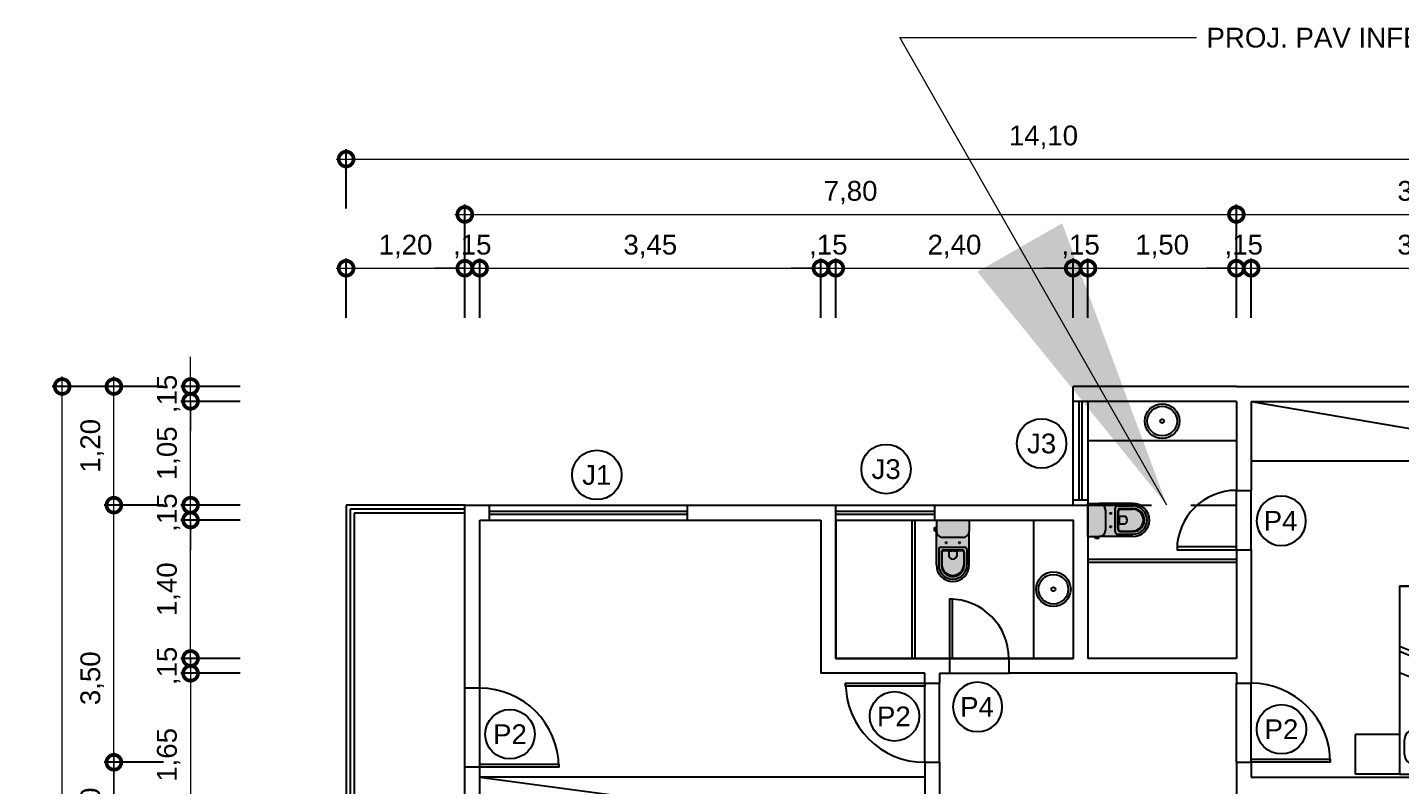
# Model space of a CAD drawing. Header units: metres. Extents: x 47364 to 47486, y 23388 to 23411.
# Drawn here: x 47416.46 to 47430.33, y 23401.19 to 23408.85 of the extents above; entities that cross this region are included whole.
import ezdxf
from ezdxf.enums import TextEntityAlignment as Align

# ---------------------------------------------------------------- set-up
doc = ezdxf.new("R2010")
doc.units = ezdxf.units.M
doc.header["$LTSCALE"] = 0.25
doc.linetypes.add('DASHDOT2', pattern=[12.7, 6.35, -3.175, 0, -3.175])
doc.linetypes.add('HIDDEN2', pattern=[4.7625, 3.175, -1.5875])
doc.layers.add('ARQ_0_AREAS', color=7, linetype='Continuous', true_color=0x5a1694, plot=False)
for name, color, linetype in [('ARQ_ALV CT', 4, 'Continuous'), ('ARQ_ALV VS', 2, 'Continuous'), ('ARQ_ESQ CT', 2, 'Continuous'), ('ARQ_GRADIL', 2, 'Continuous'), ('ARQ_MOB 01', 1, 'Continuous'), ('ARQ_PISO 01', 1, 'Continuous'), ('ARQ_PROJ INF', 1, 'HIDDEN2'), ('ARQ_PROJ SUP', 1, 'DASHDOT2'), ('ARQ_SAN 01', 1, 'Continuous'), ('ARQ_SAN 02', 2, 'Continuous'), ('ARQ_SIMB 01', 1, 'Continuous'), ('SIMB_01', 1, 'Continuous'), ('SIMB_02', 2, 'Continuous'), ('SIMB_TXT', 1, 'Continuous')]:
    doc.layers.add(name, color=color, linetype=linetype)
doc.layers.add('ARQ_COTA_AZUL', color=5, linetype='Continuous', lineweight=20, true_color=0x0000ff)
doc.styles.add('cota', font='arial.ttf')
doc.styles.add('SIMB', font='arial.ttf')
doc.dimstyles.new('Info 01 - annot', dxfattribs={"dimtxt": 2, "dimasz": 3, "dimexe": 1, "dimexo": 1, "dimgap": 1, "dimtad": 1, "dimzin": 4, "dimtxsty": 'cota', "dimblk": 'DOTSMALL', "dimcen": 2, "dimdle": 1, "dimclrd": 256, "dimclre": 256, "dimclrt": 1, "dimazin": 2, "dimtfac": 0.09, "dimtix": 1, "dimtmove": 2, "dimatfit": 2, "dimfxl": 5, "dimfxlon": 1, "dimtolj": 1, "dimtzin": 4, "dimlwd": -1, "dimarcsym": 1})

# ---------------------------------------------------------------- blocks, each defined once
blk = doc.blocks.new('*U22')
at = {"layer": 'SIMB_02'}
blk.add_circle((0, 0), 2.5, dxfattribs=at)
at = {"layer": 'SIMB_TXT', "style": 'SIMB'}
blk.add_attdef('CDESQ', text='', height=2, dxfattribs=at).set_placement((0, 0), align=Align.MIDDLE_CENTER)
blk = doc.blocks.new('_DotSmall')
at = {"color": 0, "linetype": 'ByBlock', "const_width": 0.5}
blk.add_lwpolyline([(-0.0625, 0, 1), (0.0625, 0, 1)], format="xyb", close=True, dxfattribs=at)
blk = doc.blocks.new('*D324')
at = {"layer": 'ARQ_COTA_AZUL', "lineweight": -2, "transparency": 16777216}
for p, q in [((47420.878, 23406.458), (47420.878, 23407.058)), ((47428.678, 23406.458), (47428.678, 23407.058))]:
    blk.add_line(p, q, dxfattribs=at)
at = {"layer": 'ARQ_COTA_AZUL', "transparency": 16777216}
blk.add_line((47420.778, 23406.958), (47428.778, 23406.958), dxfattribs=at)
at = {"layer": 'ARQ_COTA_AZUL', "transparency": 16777216, "xscale": 0.3, "yscale": 0.3, "zscale": 0.3, "rotation": 180}
blk.add_blockref('_DotSmall', (47420.878, 23406.958), dxfattribs=at)
at = {"layer": 'ARQ_COTA_AZUL', "transparency": 16777216, "xscale": 0.3, "yscale": 0.3, "zscale": 0.3}
blk.add_blockref('_DotSmall', (47428.678, 23406.958), dxfattribs=at)
at = {"layer": 'ARQ_COTA_AZUL', "color": 1, "transparency": 16777216, "insert": (47424.778, 23407.178), "char_height": 0.2, "attachment_point": 5, "style": 'cota'}
blk.add_mtext('\\A1;7,80', dxfattribs=at)
blk = doc.blocks.new('*D325')
at = {"layer": 'ARQ_COTA_AZUL', "lineweight": -2, "transparency": 16777216}
for p, q in [((47428.678, 23406.458), (47428.678, 23407.058)), ((47432.478, 23406.458), (47432.478, 23407.058))]:
    blk.add_line(p, q, dxfattribs=at)
at = {"layer": 'ARQ_COTA_AZUL', "transparency": 16777216}
blk.add_line((47428.578, 23406.958), (47432.578, 23406.958), dxfattribs=at)
at = {"layer": 'ARQ_COTA_AZUL', "transparency": 16777216, "xscale": 0.3, "yscale": 0.3, "zscale": 0.3, "rotation": 180}
blk.add_blockref('_DotSmall', (47428.678, 23406.958), dxfattribs=at)
at = {"layer": 'ARQ_COTA_AZUL', "transparency": 16777216, "xscale": 0.3, "yscale": 0.3, "zscale": 0.3}
blk.add_blockref('_DotSmall', (47432.478, 23406.958), dxfattribs=at)
at = {"layer": 'ARQ_COTA_AZUL', "color": 1, "transparency": 16777216, "insert": (47430.578, 23407.178), "char_height": 0.2, "attachment_point": 5, "style": 'cota'}
blk.add_mtext('\\A1;3,80', dxfattribs=at)
blk = doc.blocks.new('*D341')
at = {"layer": 'ARQ_COTA_AZUL', "lineweight": -2, "transparency": 16777216}
for p, q in [((47419.678, 23405.914), (47419.678, 23406.514)), ((47420.878, 23405.914), (47420.878, 23406.514))]:
    blk.add_line(p, q, dxfattribs=at)
at = {"layer": 'ARQ_COTA_AZUL', "transparency": 16777216}
blk.add_line((47419.578, 23406.414), (47420.978, 23406.414), dxfattribs=at)
at = {"layer": 'ARQ_COTA_AZUL', "transparency": 16777216, "xscale": 0.3, "yscale": 0.3, "zscale": 0.3, "rotation": 180}
blk.add_blockref('_DotSmall', (47419.678, 23406.414), dxfattribs=at)
at = {"layer": 'ARQ_COTA_AZUL', "transparency": 16777216, "xscale": 0.3, "yscale": 0.3, "zscale": 0.3}
blk.add_blockref('_DotSmall', (47420.878, 23406.414), dxfattribs=at)
at = {"layer": 'ARQ_COTA_AZUL', "color": 1, "transparency": 16777216, "insert": (47420.278, 23406.634), "char_height": 0.2, "attachment_point": 5, "style": 'cota'}
blk.add_mtext('\\A1;1,20', dxfattribs=at)
blk = doc.blocks.new('*D342')
at = {"layer": 'ARQ_COTA_AZUL', "lineweight": -2, "transparency": 16777216}
for p, q in [((47420.878, 23405.914), (47420.878, 23406.514)), ((47421.028, 23405.914), (47421.028, 23406.514))]:
    blk.add_line(p, q, dxfattribs=at)
at = {"layer": 'ARQ_COTA_AZUL', "transparency": 16777216}
for p, q in [((47420.878, 23406.414), (47420.578, 23406.414)), ((47420.878, 23406.414), (47421.028, 23406.414)), ((47421.028, 23406.414), (47421.328, 23406.414))]:
    blk.add_line(p, q, dxfattribs=at)
at = {"layer": 'ARQ_COTA_AZUL', "transparency": 16777216, "xscale": 0.3, "yscale": 0.3, "zscale": 0.3}
blk.add_blockref('_DotSmall', (47420.878, 23406.414), dxfattribs=at)
at = {"layer": 'ARQ_COTA_AZUL', "transparency": 16777216, "xscale": 0.3, "yscale": 0.3, "zscale": 0.3, "rotation": 180}
blk.add_blockref('_DotSmall', (47421.028, 23406.414), dxfattribs=at)
at = {"layer": 'ARQ_COTA_AZUL', "color": 1, "transparency": 16777216, "insert": (47420.953, 23406.634), "char_height": 0.2, "attachment_point": 5, "style": 'cota'}
blk.add_mtext('\\A1;,15', dxfattribs=at)
blk = doc.blocks.new('*D343')
at = {"layer": 'ARQ_COTA_AZUL', "lineweight": -2, "transparency": 16777216}
for p, q in [((47421.028, 23405.914), (47421.028, 23406.514)), ((47424.478, 23405.914), (47424.478, 23406.514))]:
    blk.add_line(p, q, dxfattribs=at)
at = {"layer": 'ARQ_COTA_AZUL', "transparency": 16777216}
blk.add_line((47420.928, 23406.414), (47424.578, 23406.414), dxfattribs=at)
at = {"layer": 'ARQ_COTA_AZUL', "transparency": 16777216, "xscale": 0.3, "yscale": 0.3, "zscale": 0.3, "rotation": 180}
blk.add_blockref('_DotSmall', (47421.028, 23406.414), dxfattribs=at)
at = {"layer": 'ARQ_COTA_AZUL', "transparency": 16777216, "xscale": 0.3, "yscale": 0.3, "zscale": 0.3}
blk.add_blockref('_DotSmall', (47424.478, 23406.414), dxfattribs=at)
at = {"layer": 'ARQ_COTA_AZUL', "color": 1, "transparency": 16777216, "insert": (47422.753, 23406.634), "char_height": 0.2, "attachment_point": 5, "style": 'cota'}
blk.add_mtext('\\A1;3,45', dxfattribs=at)
blk = doc.blocks.new('*D344')
at = {"layer": 'ARQ_COTA_AZUL', "lineweight": -2, "transparency": 16777216}
for p, q in [((47424.478, 23405.914), (47424.478, 23406.514)), ((47424.628, 23405.914), (47424.628, 23406.514))]:
    blk.add_line(p, q, dxfattribs=at)
at = {"layer": 'ARQ_COTA_AZUL', "transparency": 16777216}
for p, q in [((47424.478, 23406.414), (47424.178, 23406.414)), ((47424.478, 23406.414), (47424.628, 23406.414)), ((47424.628, 23406.414), (47424.928, 23406.414))]:
    blk.add_line(p, q, dxfattribs=at)
at = {"layer": 'ARQ_COTA_AZUL', "transparency": 16777216, "xscale": 0.3, "yscale": 0.3, "zscale": 0.3}
blk.add_blockref('_DotSmall', (47424.478, 23406.414), dxfattribs=at)
at = {"layer": 'ARQ_COTA_AZUL', "transparency": 16777216, "xscale": 0.3, "yscale": 0.3, "zscale": 0.3, "rotation": 180}
blk.add_blockref('_DotSmall', (47424.628, 23406.414), dxfattribs=at)
at = {"layer": 'ARQ_COTA_AZUL', "color": 1, "transparency": 16777216, "insert": (47424.553, 23406.634), "char_height": 0.2, "attachment_point": 5, "style": 'cota'}
blk.add_mtext('\\A1;,15', dxfattribs=at)
blk = doc.blocks.new('*D345')
at = {"layer": 'ARQ_COTA_AZUL', "lineweight": -2, "transparency": 16777216}
for p, q in [((47424.628, 23405.914), (47424.628, 23406.514)), ((47427.028, 23405.914), (47427.028, 23406.514))]:
    blk.add_line(p, q, dxfattribs=at)
at = {"layer": 'ARQ_COTA_AZUL', "transparency": 16777216}
blk.add_line((47424.528, 23406.414), (47427.128, 23406.414), dxfattribs=at)
at = {"layer": 'ARQ_COTA_AZUL', "transparency": 16777216, "xscale": 0.3, "yscale": 0.3, "zscale": 0.3, "rotation": 180}
blk.add_blockref('_DotSmall', (47424.628, 23406.414), dxfattribs=at)
at = {"layer": 'ARQ_COTA_AZUL', "transparency": 16777216, "xscale": 0.3, "yscale": 0.3, "zscale": 0.3}
blk.add_blockref('_DotSmall', (47427.028, 23406.414), dxfattribs=at)
at = {"layer": 'ARQ_COTA_AZUL', "color": 1, "transparency": 16777216, "insert": (47425.828, 23406.634), "char_height": 0.2, "attachment_point": 5, "style": 'cota'}
blk.add_mtext('\\A1;2,40', dxfattribs=at)
blk = doc.blocks.new('*D346')
at = {"layer": 'ARQ_COTA_AZUL', "lineweight": -2, "transparency": 16777216}
for p, q in [((47427.028, 23405.914), (47427.028, 23406.514)), ((47427.178, 23405.914), (47427.178, 23406.514))]:
    blk.add_line(p, q, dxfattribs=at)
at = {"layer": 'ARQ_COTA_AZUL', "transparency": 16777216}
for p, q in [((47427.028, 23406.414), (47426.728, 23406.414)), ((47427.028, 23406.414), (47427.178, 23406.414)), ((47427.178, 23406.414), (47427.478, 23406.414))]:
    blk.add_line(p, q, dxfattribs=at)
at = {"layer": 'ARQ_COTA_AZUL', "transparency": 16777216, "xscale": 0.3, "yscale": 0.3, "zscale": 0.3}
blk.add_blockref('_DotSmall', (47427.028, 23406.414), dxfattribs=at)
at = {"layer": 'ARQ_COTA_AZUL', "transparency": 16777216, "xscale": 0.3, "yscale": 0.3, "zscale": 0.3, "rotation": 180}
blk.add_blockref('_DotSmall', (47427.178, 23406.414), dxfattribs=at)
at = {"layer": 'ARQ_COTA_AZUL', "color": 1, "transparency": 16777216, "insert": (47427.103, 23406.634), "char_height": 0.2, "attachment_point": 5, "style": 'cota'}
blk.add_mtext('\\A1;,15', dxfattribs=at)
blk = doc.blocks.new('*D347')
at = {"layer": 'ARQ_COTA_AZUL', "lineweight": -2, "transparency": 16777216}
for p, q in [((47427.178, 23405.914), (47427.178, 23406.514)), ((47428.678, 23405.914), (47428.678, 23406.514))]:
    blk.add_line(p, q, dxfattribs=at)
at = {"layer": 'ARQ_COTA_AZUL', "transparency": 16777216}
blk.add_line((47427.078, 23406.414), (47428.778, 23406.414), dxfattribs=at)
at = {"layer": 'ARQ_COTA_AZUL', "transparency": 16777216, "xscale": 0.3, "yscale": 0.3, "zscale": 0.3, "rotation": 180}
blk.add_blockref('_DotSmall', (47427.178, 23406.414), dxfattribs=at)
at = {"layer": 'ARQ_COTA_AZUL', "transparency": 16777216, "xscale": 0.3, "yscale": 0.3, "zscale": 0.3}
blk.add_blockref('_DotSmall', (47428.678, 23406.414), dxfattribs=at)
at = {"layer": 'ARQ_COTA_AZUL', "color": 1, "transparency": 16777216, "insert": (47427.928, 23406.634), "char_height": 0.2, "attachment_point": 5, "style": 'cota'}
blk.add_mtext('\\A1;1,50', dxfattribs=at)
blk = doc.blocks.new('*D348')
at = {"layer": 'ARQ_COTA_AZUL', "lineweight": -2, "transparency": 16777216}
for p, q in [((47428.678, 23405.914), (47428.678, 23406.514)), ((47428.828, 23405.914), (47428.828, 23406.514))]:
    blk.add_line(p, q, dxfattribs=at)
at = {"layer": 'ARQ_COTA_AZUL', "transparency": 16777216}
for p, q in [((47428.678, 23406.414), (47428.378, 23406.414)), ((47428.678, 23406.414), (47428.828, 23406.414)), ((47428.828, 23406.414), (47429.128, 23406.414))]:
    blk.add_line(p, q, dxfattribs=at)
at = {"layer": 'ARQ_COTA_AZUL', "transparency": 16777216, "xscale": 0.3, "yscale": 0.3, "zscale": 0.3}
blk.add_blockref('_DotSmall', (47428.678, 23406.414), dxfattribs=at)
at = {"layer": 'ARQ_COTA_AZUL', "transparency": 16777216, "xscale": 0.3, "yscale": 0.3, "zscale": 0.3, "rotation": 180}
blk.add_blockref('_DotSmall', (47428.828, 23406.414), dxfattribs=at)
at = {"layer": 'ARQ_COTA_AZUL', "color": 1, "transparency": 16777216, "insert": (47428.753, 23406.634), "char_height": 0.2, "attachment_point": 5, "style": 'cota'}
blk.add_mtext('\\A1;,15', dxfattribs=at)
blk = doc.blocks.new('*D333')
at = {"layer": 'ARQ_COTA_AZUL', "lineweight": -2, "transparency": 16777216}
for p, q in [((47428.828, 23405.914), (47428.828, 23406.514)), ((47432.328, 23405.914), (47432.328, 23406.514))]:
    blk.add_line(p, q, dxfattribs=at)
at = {"layer": 'ARQ_COTA_AZUL', "transparency": 16777216}
blk.add_line((47428.728, 23406.414), (47432.428, 23406.414), dxfattribs=at)
at = {"layer": 'ARQ_COTA_AZUL', "transparency": 16777216, "xscale": 0.3, "yscale": 0.3, "zscale": 0.3, "rotation": 180}
blk.add_blockref('_DotSmall', (47428.828, 23406.414), dxfattribs=at)
at = {"layer": 'ARQ_COTA_AZUL', "transparency": 16777216, "xscale": 0.3, "yscale": 0.3, "zscale": 0.3}
blk.add_blockref('_DotSmall', (47432.328, 23406.414), dxfattribs=at)
at = {"layer": 'ARQ_COTA_AZUL', "color": 1, "transparency": 16777216, "insert": (47430.578, 23406.634), "char_height": 0.2, "attachment_point": 5, "style": 'cota'}
blk.add_mtext('\\A1;3,50', dxfattribs=at)
blk = doc.blocks.new('*D323')
at = {"layer": 'ARQ_COTA_AZUL', "lineweight": -2, "transparency": 16777216}
for p, q in [((47419.678, 23407.018), (47419.678, 23407.618)), ((47433.778, 23407.018), (47433.778, 23407.618))]:
    blk.add_line(p, q, dxfattribs=at)
at = {"layer": 'ARQ_COTA_AZUL', "transparency": 16777216}
blk.add_line((47419.578, 23407.518), (47433.878, 23407.518), dxfattribs=at)
at = {"layer": 'ARQ_COTA_AZUL', "transparency": 16777216, "xscale": 0.3, "yscale": 0.3, "zscale": 0.3, "rotation": 180}
blk.add_blockref('_DotSmall', (47419.678, 23407.518), dxfattribs=at)
at = {"layer": 'ARQ_COTA_AZUL', "transparency": 16777216, "xscale": 0.3, "yscale": 0.3, "zscale": 0.3}
blk.add_blockref('_DotSmall', (47433.778, 23407.518), dxfattribs=at)
at = {"layer": 'ARQ_COTA_AZUL', "color": 1, "transparency": 16777216, "insert": (47426.728, 23407.738), "char_height": 0.2, "attachment_point": 5, "style": 'cota'}
blk.add_mtext('\\A1;14,10', dxfattribs=at)
blk = doc.blocks.new('*D314')
at = {"layer": 'ARQ_COTA_AZUL', "lineweight": -2, "transparency": 16777216}
for p, q in [((47418.605, 23403.868), (47418.005, 23403.868)), ((47418.605, 23402.468), (47418.005, 23402.468))]:
    blk.add_line(p, q, dxfattribs=at)
at = {"layer": 'ARQ_COTA_AZUL', "transparency": 16777216}
blk.add_line((47418.105, 23402.368), (47418.105, 23403.968), dxfattribs=at)
at = {"layer": 'ARQ_COTA_AZUL', "transparency": 16777216, "xscale": 0.3, "yscale": 0.3, "zscale": 0.3}
for p, rotation in [((47418.105, 23403.868), 90), ((47418.105, 23402.468), 270)]:
    blk.add_blockref('_DotSmall', p, dxfattribs=dict(at, rotation=rotation))
at = {"layer": 'ARQ_COTA_AZUL', "color": 1, "transparency": 16777216, "insert": (47417.884, 23403.168), "char_height": 0.2, "attachment_point": 5, "rotation": 90, "style": 'cota'}
blk.add_mtext('\\A1;1,40', dxfattribs=at)
blk = doc.blocks.new('*D315')
at = {"layer": 'ARQ_COTA_AZUL', "transparency": 16777216}
for p, q in [((47418.105, 23404.018), (47418.105, 23404.318)), ((47418.105, 23403.868), (47418.105, 23404.018)), ((47418.105, 23403.868), (47418.105, 23403.568))]:
    blk.add_line(p, q, dxfattribs=at)
at = {"layer": 'ARQ_COTA_AZUL', "lineweight": -2, "transparency": 16777216}
for p, q in [((47418.605, 23404.018), (47418.005, 23404.018)), ((47418.605, 23403.868), (47418.005, 23403.868))]:
    blk.add_line(p, q, dxfattribs=at)
at = {"layer": 'ARQ_COTA_AZUL', "transparency": 16777216, "xscale": 0.3, "yscale": 0.3, "zscale": 0.3}
for p, rotation in [((47418.105, 23404.018), 270), ((47418.105, 23403.868), 90)]:
    blk.add_blockref('_DotSmall', p, dxfattribs=dict(at, rotation=rotation))
at = {"layer": 'ARQ_COTA_AZUL', "color": 1, "transparency": 16777216, "insert": (47417.884, 23403.943), "char_height": 0.2, "attachment_point": 5, "rotation": 90, "style": 'cota'}
blk.add_mtext('\\A1;,15', dxfattribs=at)
blk = doc.blocks.new('*D316')
at = {"layer": 'ARQ_COTA_AZUL', "transparency": 16777216}
blk.add_line((47418.105, 23403.918), (47418.105, 23405.168), dxfattribs=at)
at = {"layer": 'ARQ_COTA_AZUL', "lineweight": -2, "transparency": 16777216}
for p, q in [((47418.605, 23405.068), (47418.005, 23405.068)), ((47418.605, 23404.018), (47418.005, 23404.018))]:
    blk.add_line(p, q, dxfattribs=at)
at = {"layer": 'ARQ_COTA_AZUL', "transparency": 16777216, "xscale": 0.3, "yscale": 0.3, "zscale": 0.3}
for p, rotation in [((47418.105, 23405.068), 90), ((47418.105, 23404.018), 270)]:
    blk.add_blockref('_DotSmall', p, dxfattribs=dict(at, rotation=rotation))
at = {"layer": 'ARQ_COTA_AZUL', "color": 1, "transparency": 16777216, "insert": (47417.884, 23404.543), "char_height": 0.2, "attachment_point": 5, "rotation": 90, "style": 'cota'}
blk.add_mtext('\\A1;1,05', dxfattribs=at)
blk = doc.blocks.new('*D317')
at = {"layer": 'ARQ_COTA_AZUL', "transparency": 16777216}
for p, q in [((47418.105, 23405.218), (47418.105, 23405.518)), ((47418.105, 23405.068), (47418.105, 23405.218)), ((47418.105, 23405.068), (47418.105, 23404.768))]:
    blk.add_line(p, q, dxfattribs=at)
at = {"layer": 'ARQ_COTA_AZUL', "lineweight": -2, "transparency": 16777216}
for p, q in [((47418.605, 23405.218), (47418.005, 23405.218)), ((47418.605, 23405.068), (47418.005, 23405.068))]:
    blk.add_line(p, q, dxfattribs=at)
at = {"layer": 'ARQ_COTA_AZUL', "transparency": 16777216, "xscale": 0.3, "yscale": 0.3, "zscale": 0.3}
for p, rotation in [((47418.105, 23405.218), 270), ((47418.105, 23405.068), 90)]:
    blk.add_blockref('_DotSmall', p, dxfattribs=dict(at, rotation=rotation))
at = {"layer": 'ARQ_COTA_AZUL', "color": 1, "transparency": 16777216, "insert": (47417.884, 23405.143), "char_height": 0.2, "attachment_point": 5, "rotation": 90, "style": 'cota'}
blk.add_mtext('\\A1;,15', dxfattribs=at)
blk = doc.blocks.new('*D354')
at = {"layer": 'ARQ_COTA_AZUL', "transparency": 16777216}
blk.add_line((47417.33, 23394.968), (47417.33, 23401.518), dxfattribs=at)
at = {"layer": 'ARQ_COTA_AZUL', "lineweight": -2, "transparency": 16777216}
for p, q in [((47417.83, 23401.418), (47417.23, 23401.418)), ((47417.83, 23395.068), (47417.23, 23395.068))]:
    blk.add_line(p, q, dxfattribs=at)
at = {"layer": 'ARQ_COTA_AZUL', "transparency": 16777216, "xscale": 0.3, "yscale": 0.3, "zscale": 0.3}
for p, rotation in [((47417.33, 23401.418), 90), ((47417.33, 23395.068), 270)]:
    blk.add_blockref('_DotSmall', p, dxfattribs=dict(at, rotation=rotation))
at = {"layer": 'ARQ_COTA_AZUL', "color": 1, "transparency": 16777216, "insert": (47417.11, 23398.243), "char_height": 0.2, "attachment_point": 5, "rotation": 90, "style": 'cota'}
blk.add_mtext('\\A1;6,35', dxfattribs=at)
blk = doc.blocks.new('*D355')
at = {"layer": 'ARQ_COTA_AZUL', "transparency": 16777216}
blk.add_line((47417.33, 23401.518), (47417.33, 23400.418), dxfattribs=at)
at = {"layer": 'ARQ_COTA_AZUL', "lineweight": -2, "transparency": 16777216}
for p, q in [((47417.83, 23401.418), (47417.23, 23401.418)), ((47417.83, 23400.518), (47417.23, 23400.518))]:
    blk.add_line(p, q, dxfattribs=at)
at = {"layer": 'ARQ_COTA_AZUL', "transparency": 16777216, "xscale": 0.3, "yscale": 0.3, "zscale": 0.3}
for p, rotation in [((47417.33, 23401.418), 90), ((47417.33, 23400.518), 270)]:
    blk.add_blockref('_DotSmall', p, dxfattribs=dict(at, rotation=rotation))
at = {"layer": 'ARQ_COTA_AZUL', "color": 1, "transparency": 16777216, "insert": (47417.11, 23400.968), "char_height": 0.2, "attachment_point": 5, "rotation": 90, "style": 'cota'}
blk.add_mtext('\\A1;,90', dxfattribs=at)
blk = doc.blocks.new('*D356')
at = {"layer": 'ARQ_COTA_AZUL', "lineweight": -2, "transparency": 16777216}
for p, q in [((47417.83, 23404.018), (47417.23, 23404.018)), ((47417.83, 23400.518), (47417.23, 23400.518))]:
    blk.add_line(p, q, dxfattribs=at)
at = {"layer": 'ARQ_COTA_AZUL', "transparency": 16777216}
blk.add_line((47417.33, 23400.418), (47417.33, 23404.118), dxfattribs=at)
at = {"layer": 'ARQ_COTA_AZUL', "transparency": 16777216, "xscale": 0.3, "yscale": 0.3, "zscale": 0.3}
for p, rotation in [((47417.33, 23404.018), 90), ((47417.33, 23400.518), 270)]:
    blk.add_blockref('_DotSmall', p, dxfattribs=dict(at, rotation=rotation))
at = {"layer": 'ARQ_COTA_AZUL', "color": 1, "transparency": 16777216, "insert": (47417.11, 23402.268), "char_height": 0.2, "attachment_point": 5, "rotation": 90, "style": 'cota'}
blk.add_mtext('\\A1;3,50', dxfattribs=at)
blk = doc.blocks.new('*D349')
at = {"layer": 'ARQ_COTA_AZUL', "transparency": 16777216}
blk.add_line((47417.33, 23403.918), (47417.33, 23405.318), dxfattribs=at)
at = {"layer": 'ARQ_COTA_AZUL', "lineweight": -2, "transparency": 16777216}
for p, q in [((47417.83, 23405.218), (47417.23, 23405.218)), ((47417.83, 23404.018), (47417.23, 23404.018))]:
    blk.add_line(p, q, dxfattribs=at)
at = {"layer": 'ARQ_COTA_AZUL', "transparency": 16777216, "xscale": 0.3, "yscale": 0.3, "zscale": 0.3}
for p, rotation in [((47417.33, 23405.218), 90), ((47417.33, 23404.018), 270)]:
    blk.add_blockref('_DotSmall', p, dxfattribs=dict(at, rotation=rotation))
at = {"layer": 'ARQ_COTA_AZUL', "color": 1, "transparency": 16777216, "insert": (47417.11, 23404.618), "char_height": 0.2, "attachment_point": 5, "rotation": 90, "style": 'cota'}
blk.add_mtext('\\A1;1,20', dxfattribs=at)
blk = doc.blocks.new('*D350')
at = {"layer": 'ARQ_COTA_AZUL', "transparency": 16777216}
for p, q in [((47418.105, 23402.468), (47418.105, 23402.768)), ((47418.105, 23402.468), (47418.105, 23402.318)), ((47418.105, 23402.318), (47418.105, 23402.018))]:
    blk.add_line(p, q, dxfattribs=at)
at = {"layer": 'ARQ_COTA_AZUL', "lineweight": -2, "transparency": 16777216}
for p, q in [((47418.605, 23402.468), (47418.005, 23402.468)), ((47418.605, 23402.318), (47418.005, 23402.318))]:
    blk.add_line(p, q, dxfattribs=at)
at = {"layer": 'ARQ_COTA_AZUL', "transparency": 16777216, "xscale": 0.3, "yscale": 0.3, "zscale": 0.3}
for p, rotation in [((47418.105, 23402.468), 270), ((47418.105, 23402.318), 90)]:
    blk.add_blockref('_DotSmall', p, dxfattribs=dict(at, rotation=rotation))
at = {"layer": 'ARQ_COTA_AZUL', "color": 1, "transparency": 16777216, "insert": (47417.884, 23402.393), "char_height": 0.2, "attachment_point": 5, "rotation": 90, "style": 'cota'}
blk.add_mtext('\\A1;,15', dxfattribs=at)
blk = doc.blocks.new('*D351')
at = {"layer": 'ARQ_COTA_AZUL', "transparency": 16777216}
blk.add_line((47418.105, 23402.418), (47418.105, 23400.568), dxfattribs=at)
at = {"layer": 'ARQ_COTA_AZUL', "lineweight": -2, "transparency": 16777216}
for p, q in [((47418.605, 23402.318), (47418.005, 23402.318)), ((47418.605, 23400.668), (47418.005, 23400.668))]:
    blk.add_line(p, q, dxfattribs=at)
at = {"layer": 'ARQ_COTA_AZUL', "transparency": 16777216, "xscale": 0.3, "yscale": 0.3, "zscale": 0.3}
for p, rotation in [((47418.105, 23402.318), 90), ((47418.105, 23400.668), 270)]:
    blk.add_blockref('_DotSmall', p, dxfattribs=dict(at, rotation=rotation))
at = {"layer": 'ARQ_COTA_AZUL', "color": 1, "transparency": 16777216, "insert": (47417.884, 23401.493), "char_height": 0.2, "attachment_point": 5, "rotation": 90, "style": 'cota'}
blk.add_mtext('\\A1;1,65', dxfattribs=at)
blk = doc.blocks.new('*D352')
at = {"layer": 'ARQ_COTA_AZUL', "transparency": 16777216}
blk.add_line((47416.807, 23394.968), (47416.807, 23405.318), dxfattribs=at)
at = {"layer": 'ARQ_COTA_AZUL', "lineweight": -2, "transparency": 16777216}
for p, q in [((47417.307, 23405.218), (47416.707, 23405.218)), ((47417.307, 23395.068), (47416.707, 23395.068))]:
    blk.add_line(p, q, dxfattribs=at)
at = {"layer": 'ARQ_COTA_AZUL', "transparency": 16777216, "xscale": 0.3, "yscale": 0.3, "zscale": 0.3}
for p, rotation in [((47416.807, 23405.218), 90), ((47416.807, 23395.068), 270)]:
    blk.add_blockref('_DotSmall', p, dxfattribs=dict(at, rotation=rotation))
at = {"layer": 'ARQ_COTA_AZUL', "color": 1, "transparency": 16777216, "insert": (47416.587, 23400.143), "char_height": 0.2, "attachment_point": 5, "rotation": 90, "style": 'cota'}
blk.add_mtext('\\A1;10,15', dxfattribs=at)
blk = doc.blocks.new('VASO_BELL')
at = {"true_color": 0xffffff}
h = blk.add_hatch(color=7, dxfattribs=at)
h.dxf.hatch_style = 1
edge = h.paths.add_edge_path()
edge.add_line((0, 0), (0.37, 0))
edge.add_line((0.37, 0), (0.37, -0.126))
edge.add_line((0.37, -0.126), (0.37, -0.505))
edge.add_arc((0.185, -0.505), 0.185, 180, 360, ccw=False)
edge.add_line((0, -0.505), (0, -0.126))
edge.add_line((0, -0.126), (0, 0))
h = blk.add_hatch(color=7, dxfattribs=at)
h.dxf.hatch_style = 1
h.paths.add_polyline_path([(-0.007, -0.086), (-0.022, -0.086), (-0.022, -0.121), (-0.007, -0.121)])
h = blk.add_hatch(color=7, dxfattribs=at)
h.dxf.hatch_style = 1
h.paths.add_polyline_path([(0, -0.089), (-0.007, -0.089), (-0.007, -0.117), (0, -0.117)])
at = {"layer": 'ARQ_SAN 01'}
for p, q in [((0.056, -0.361), (0.056, -0.505)), ((0.062, -0.361), (0.062, -0.505)), ((0.082, -0.336), (0.288, -0.336)), ((0.082, -0.342), (0.288, -0.342)), ((0.141, -0.353), (0.141, -0.406)), ((0.229, -0.353), (0.229, -0.406)), ((0.308, -0.361), (0.308, -0.505)), ((0.314, -0.361), (0.314, -0.505))]:
    blk.add_line(p, q, dxfattribs=at)
for centre in [(0.11, -0.255), (0.26, -0.255)]:
    blk.add_circle(centre, 0.0075, dxfattribs=at)
for centre, radius, start, end in [((0.082, -0.361), 0.025, 90, 180), ((0.082, -0.361), 0.019, 90, 180), ((0.191, -0.592), 0.244, 91.4264, 101.8331), ((0.168, -0.406), 0.027, 180, 229.1678), ((0.185, -0.386), 0.053, 229.1678, 310.8322), ((0.179, -0.592), 0.244, 78.1669, 88.5736), ((0.202, -0.406), 0.027, 310.8322, 0), ((0.288, -0.361), 0.025, 0, 90), ((0.288, -0.361), 0.019, 0, 90), ((0.185, -0.505), 0.129, 179.7773, 0.2227), ((0.185, -0.499), 0.123, 182.6006, 357.3994)]:
    blk.add_arc(centre, radius, start, end, dxfattribs=at)
at = {"layer": 'ARQ_SAN 02'}
for p, q in [((0, 0), (0, -0.126)), ((0, 0), (0.37, 0)), ((0.37, 0), (0.37, -0.126)), ((-0.022, -0.086), (-0.007, -0.086)), ((-0.022, -0.121), (-0.022, -0.086)), ((-0.022, -0.121), (-0.007, -0.121)), ((-0.007, -0.121), (-0.007, -0.086)), ((0, -0.089), (-0.007, -0.089)), ((0, -0.117), (-0.007, -0.117)), ((0, -0.505), (0, -0.126)), ((0.37, -0.505), (0.37, -0.126)), ((0.051, -0.306), (0.319, -0.306)), ((0.301, -0.195), (0.069, -0.195)), ((0.026, -0.331), (0.026, -0.505)), ((0.344, -0.331), (0.344, -0.505))]:
    blk.add_line(p, q, dxfattribs=at)
for centre, radius, start, end in [((0.069, -0.126), 0.069, 180, 270), ((0.301, -0.126), 0.069, 270, 0), ((0.051, -0.331), 0.025, 90, 180), ((0.319, -0.331), 0.025, 0, 90), ((0.185, -0.505), 0.185, 180, 0), ((0.185, -0.505), 0.159, 180, 0)]:
    blk.add_arc(centre, radius, start, end, dxfattribs=at)
blk = doc.blocks.new('CAMA 180')
at = {"layer": 'ARQ_MOB 01'}
for p, q in [((0.4, 1.15), (0, 1.15)), ((0, 0.7), (0, 1.15)), ((0.4, 0.7), (0.4, 1.15)), ((1.9, 0.7), (0, 0.7)), ((0, 0.7), (0, -0.7)), ((0.452, -0.7), (1.026, 0.7)), ((0.665, -0.7), (1.239, 0.7)), ((0.718, -0.7), (1.292, 0.7)), ((1.9, -0.7), (1.9, 0.7)), ((1.9, 0.7), (1.9, -0.7)), ((0.2, 0.65), (0.35, 0.65)), ((0.1, 0.15), (0.1, 0.55)), ((0.45, 0.15), (0.45, 0.55)), ((0.2, 0.05), (0.35, 0.05)), ((0.2, -0.05), (0.35, -0.05)), ((0.1, -0.15), (0.1, -0.55)), ((0.45, -0.15), (0.45, -0.55)), ((0.2, -0.65), (0.35, -0.65)), ((0, -0.7), (1.9, -0.7)), ((0, -0.7), (0, -1.15)), ((0.4, -0.7), (0.4, -1.15)), ((0, -1.15), (0.4, -1.15))]:
    blk.add_line(p, q, dxfattribs=at)
for centre, start, end in [((0.2, 0.55), 90, 180), ((0.35, 0.55), 0, 90), ((0.2, 0.15), 180, 270), ((0.35, 0.15), 270, 0), ((0.2, -0.15), 90, 180), ((0.35, -0.15), 0, 90), ((0.2, -0.55), 180, 270), ((0.35, -0.55), 270, 0)]:
    blk.add_arc(centre, 0.1, start, end, dxfattribs=at)

msp = doc.modelspace()

# ---------------------------------------------------------------- linework, layer by layer
at = {"layer": 'ARQ_0_AREAS'}
msp.add_lwpolyline([(47424.628, 23403.868), (47427.028, 23403.868), (47427.028, 23402.468), (47424.628, 23402.468)], close=True, dxfattribs=at)
at = {"layer": 'ARQ_ALV CT'}
for p, q in [((47427.028, 23404.018), (47427.028, 23405.218)), ((47428.678, 23405.218), (47427.028, 23405.218)), ((47428.678, 23405.218), (47432.478, 23405.218)), ((47427.178, 23405.068), (47427.178, 23402.468)), ((47428.678, 23405.068), (47427.178, 23405.068)), ((47428.678, 23405.068), (47428.678, 23404.168)), ((47428.828, 23405.068), (47428.828, 23404.168)), ((47428.828, 23405.068), (47432.328, 23405.068)), ((47428.678, 23404.168), (47428.828, 23404.168)), ((47420.878, 23404.018), (47421.128, 23404.018)), ((47420.878, 23400.518), (47420.878, 23404.018)), ((47421.128, 23403.868), (47421.128, 23404.018)), ((47423.128, 23404.018), (47427.028, 23404.018)), ((47423.128, 23403.868), (47423.128, 23404.018)), ((47421.028, 23403.868), (47421.128, 23403.868)), ((47421.028, 23400.668), (47421.028, 23403.868)), ((47423.128, 23403.868), (47424.478, 23403.868)), ((47424.478, 23403.868), (47424.478, 23402.318)), ((47424.628, 23403.868), (47424.628, 23402.468)), ((47424.628, 23403.868), (47427.028, 23403.868)), ((47427.028, 23403.868), (47427.028, 23402.468)), ((47428.678, 23403.568), (47428.678, 23402.468)), ((47428.678, 23403.568), (47428.828, 23403.568)), ((47428.828, 23403.568), (47428.828, 23402.218)), ((47424.628, 23402.468), (47425.778, 23402.468)), ((47425.778, 23402.468), (47425.778, 23402.318)), ((47426.378, 23402.468), (47427.028, 23402.468)), ((47426.378, 23402.468), (47426.378, 23402.318)), ((47428.678, 23402.468), (47427.178, 23402.468)), ((47425.528, 23402.318), (47424.478, 23402.318)), ((47425.528, 23402.218), (47425.528, 23402.318)), ((47425.528, 23402.218), (47425.678, 23402.218)), ((47425.678, 23402.318), (47425.678, 23402.218)), ((47425.678, 23402.318), (47425.778, 23402.318)), ((47428.678, 23402.318), (47426.378, 23402.318)), ((47428.678, 23402.318), (47428.678, 23402.218)), ((47428.678, 23402.218), (47428.828, 23402.218)), ((47421.028, 23402.168), (47420.878, 23402.168)), ((47421.028, 23401.368), (47420.878, 23401.368)), ((47425.528, 23401.418), (47425.678, 23401.418)), ((47425.528, 23401.418), (47425.528, 23400.668)), ((47425.678, 23401.418), (47425.678, 23400.518)), ((47428.678, 23401.418), (47428.828, 23401.418)), ((47428.678, 23401.418), (47428.678, 23400.968)), ((47428.828, 23401.418), (47428.828, 23401.268)), ((47428.828, 23401.268), (47432.328, 23401.268))]:
    msp.add_line(p, q, dxfattribs=at)
at = {"layer": 'ARQ_ALV VS'}
for p, q in [((47421.128, 23404.018), (47423.128, 23404.018)), ((47421.128, 23403.868), (47423.128, 23403.868))]:
    msp.add_line(p, q, dxfattribs=at)
at = {"layer": 'ARQ_ESQ CT'}
for p, q in [((47421.128, 23403.958), (47423.128, 23403.958)), ((47421.128, 23403.928), (47423.128, 23403.928)), ((47425.398, 23403.868), (47425.398, 23402.468)), ((47425.428, 23403.868), (47425.428, 23402.468)), ((47428.678, 23403.468), (47427.178, 23403.468)), ((47428.678, 23403.438), (47427.178, 23403.438))]:
    msp.add_line(p, q, dxfattribs=at)
for points in [[(47428.678, 23403.568), (47428.678, 23403.598), (47428.078, 23403.598), (47428.078, 23403.568)], [(47425.778, 23402.468), (47425.808, 23402.468), (47425.808, 23403.068), (47425.778, 23403.068)], [(47425.528, 23402.218), (47425.528, 23402.188), (47424.728, 23402.188), (47424.728, 23402.218)], [(47421.028, 23401.368), (47421.028, 23401.398), (47421.828, 23401.398), (47421.828, 23401.368)], [(47428.828, 23401.418), (47428.828, 23401.448), (47429.628, 23401.448), (47429.628, 23401.418)]]:
    msp.add_lwpolyline(points, close=True, dxfattribs=at)
at = {"layer": 'ARQ_GRADIL'}
for p, q in [((47419.718, 23403.978), (47419.718, 23400.558)), ((47420.878, 23403.978), (47419.718, 23403.978)), ((47420.878, 23403.938), (47419.758, 23403.938)), ((47419.758, 23403.938), (47419.758, 23400.598))]:
    msp.add_line(p, q, dxfattribs=at)
at = {"layer": 'ARQ_MOB 01'}
for p, q in [((47428.828, 23405.068), (47432.328, 23404.468)), ((47428.828, 23404.468), (47432.328, 23404.468)), ((47425.528, 23401.268), (47421.028, 23401.268)), ((47421.028, 23401.268), (47425.528, 23400.668))]:
    msp.add_line(p, q, dxfattribs=at)
at = {"layer": 'ARQ_PISO 01'}
for p, q in [((47428.678, 23403.568), (47428.678, 23404.168)), ((47428.828, 23403.568), (47428.828, 23404.168)), ((47419.678, 23404.018), (47419.678, 23400.518)), ((47420.878, 23404.018), (47419.678, 23404.018)), ((47425.778, 23402.468), (47426.378, 23402.468)), ((47425.528, 23401.418), (47425.528, 23402.218)), ((47425.678, 23401.418), (47425.678, 23402.218)), ((47425.778, 23402.318), (47426.378, 23402.318)), ((47428.678, 23401.418), (47428.678, 23402.218)), ((47428.828, 23401.418), (47428.828, 23402.218)), ((47420.878, 23401.368), (47420.878, 23402.168)), ((47421.028, 23401.368), (47421.028, 23402.168))]:
    msp.add_line(p, q, dxfattribs=at)
at = {"layer": 'ARQ_PROJ INF'}
msp.add_line((47427.028, 23404.018), (47428.678, 23404.018), dxfattribs=at)
at = {"layer": 'ARQ_PROJ SUP'}
for p, q in [((47427.178, 23405.068), (47427.028, 23405.068)), ((47427.088, 23404.068), (47427.088, 23405.068)), ((47427.118, 23404.068), (47427.118, 23405.068)), ((47424.628, 23403.868), (47424.628, 23404.018)), ((47425.628, 23403.868), (47425.628, 23404.018)), ((47427.178, 23404.068), (47427.028, 23404.068)), ((47424.628, 23403.958), (47425.628, 23403.958)), ((47424.628, 23403.928), (47425.628, 23403.928))]:
    msp.add_line(p, q, dxfattribs=at)
at = {"layer": 'ARQ_SAN 02'}
for p, q in [((47428.678, 23404.668), (47427.178, 23404.668)), ((47426.628, 23403.868), (47426.628, 23402.468))]:
    msp.add_line(p, q, dxfattribs=at)
for centre, radius in [((47427.928, 23404.868), 0.175), ((47427.928, 23404.868), 0.15), ((47427.928, 23404.868), 0.02), ((47426.828, 23403.168), 0.175), ((47426.828, 23403.168), 0.15), ((47426.828, 23403.168), 0.02)]:
    msp.add_circle(centre, radius, dxfattribs=at)
at = {"layer": 'ARQ_SIMB 01'}
for centre, radius, start, end in [((47428.678, 23403.568), 0.6, 90, 180), ((47425.778, 23402.468), 0.6, 0, 90), ((47425.528, 23402.218), 0.8, 180, 270), ((47428.828, 23401.418), 0.8, 0, 90), ((47421.028, 23401.368), 0.8, 0, 90)]:
    msp.add_arc(centre, radius, start, end, dxfattribs=at)

# ---------------------------------------------------------------- block references
at = {"layer": 'ARQ_MOB 01', "linetype": 'Continuous', "rotation": 90.00000000000001}
msp.add_blockref('CAMA 180', (47431.028, 23401.298), dxfattribs=at)
at = {"layer": 'ARQ_SAN 01', "xscale": 0.900000000000091, "yscale": 0.900000000000091, "zscale": 0.900000000000091, "rotation": 90}
msp.add_blockref('VASO_BELL', (47427.178, 23403.701), dxfattribs=at)
at = {"layer": 'ARQ_SAN 01', "xscale": 0.900000000000091, "yscale": 0.900000000000091, "zscale": 0.900000000000091}
msp.add_blockref('VASO_BELL', (47425.645, 23403.868), dxfattribs=at)
at = {"layer": 'SIMB_01', "xscale": 0.1, "yscale": 0.1, "zscale": 0.1}
for p, values in [((47426.709, 23404.642), {'CDESQ': 'J3'}), ((47422.212, 23404.324), {'CDESQ': 'J1'}), ((47425.137, 23404.383), {'CDESQ': 'J3'}), ((47421.334, 23401.702), {'CDESQ': 'P2'}), ((47429.134, 23401.752), {'CDESQ': 'P2'})]:
    msp.add_blockref('*U22', p, dxfattribs=at).add_auto_attribs(values)
at = {"layer": 'SIMB_01'}
ref = msp.add_blockref('*U22', (47429.132, 23403.86), dxfattribs=dict(at, xscale=-0.1, yscale=0.1, zscale=0.1))
ref.add_attrib('CDESQ', 'P4', dxfattribs={"layer": 'SIMB_TXT', "height": 0.2, "style": 'SIMB'}).set_placement((47429.125, 23403.86), align=Align.MIDDLE_CENTER)
ref = msp.add_blockref('*U22', (47426.062, 23401.978), dxfattribs=dict(at, xscale=-0.1, yscale=0.1, zscale=0.1))
ref.add_attrib('CDESQ', 'P4', dxfattribs={"layer": 'SIMB_TXT', "height": 0.2, "style": 'SIMB'}).set_placement((47426.056, 23401.978), align=Align.MIDDLE_CENTER)
ref = msp.add_blockref('*U22', (47425.222, 23401.883), dxfattribs=dict(at, xscale=0.1, yscale=0.1, zscale=0.1, rotation=180))
ref.add_attrib('CDESQ', 'P2', dxfattribs={"layer": 'SIMB_TXT', "height": 0.2, "style": 'SIMB'}).set_placement((47425.215, 23401.882), align=Align.MIDDLE_CENTER)

# ---------------------------------------------------------------- texts
at = {"layer": 'ARQ_COTA_AZUL', "color": 1, "insert": (47428.376, 23408.846), "char_height": 0.2, "attachment_point": 1, "style": 'cota'}
msp.add_mtext('\\A1;PROJ. PAV INFERIOR', dxfattribs=at)

# ---------------------------------------------------------------- dimensions: what is measured, and where the dimension line sits
at = {"layer": 'ARQ_COTA_AZUL'}
for base, p1, p2, picture, middle in [((47433.778, 23407.518), (47419.678, 23404.018), (47433.778, 23401.268), '*D323', (47426.728, 23407.738)), ((47428.678, 23406.958), (47420.878, 23404.018), (47428.678, 23405.218), '*D324', (47424.778, 23407.178)), ((47432.478, 23406.958), (47428.678, 23405.218), (47432.478, 23405.218), '*D325', (47430.578, 23407.178)), ((47420.878, 23406.414), (47419.678, 23404.018), (47420.878, 23403.868), '*D341', (47420.278, 23406.634)), ((47421.028, 23406.414), (47420.878, 23403.868), (47421.028, 23403.868), '*D342', (47420.953, 23406.634)), ((47424.478, 23406.414), (47421.028, 23403.868), (47424.478, 23403.868), '*D343', (47422.753, 23406.634)), ((47424.628, 23406.414), (47424.478, 23404.018), (47424.628, 23403.868), '*D344', (47424.553, 23406.634)), ((47427.028, 23406.414), (47424.628, 23403.868), (47427.028, 23403.868), '*D345', (47425.828, 23406.634)), ((47427.178, 23406.414), (47427.028, 23403.868), (47427.178, 23403.868), '*D346', (47427.103, 23406.634)), ((47428.678, 23406.414), (47427.178, 23404.818), (47428.678, 23405.218), '*D347', (47427.928, 23406.634)), ((47428.828, 23406.414), (47428.678, 23405.218), (47428.828, 23405.068), '*D348', (47428.753, 23406.634)), ((47432.328, 23406.414), (47428.828, 23405.068), (47432.328, 23405.068), '*D333', (47430.578, 23406.634))]:
    dim = msp.add_linear_dim(base=base, p1=p1, p2=p2, dimstyle='Info 01 - annot', dxfattribs=at)
    dim.commit()
    dim.dimension.update_dxf_attribs({"geometry": picture, "text_midpoint": middle})
for base, p1, p2, picture, middle in [((47418.105, 23405.218), (47428.828, 23405.068), (47428.678, 23405.218), '*D317', (47417.884, 23405.143)), ((47416.807, 23405.218), (47428.678, 23395.068), (47428.678, 23405.218), '*D352', (47416.587, 23400.143)), ((47417.33, 23405.218), (47419.678, 23404.018), (47428.678, 23405.218), '*D349', (47417.11, 23404.618)), ((47418.105, 23405.068), (47420.878, 23404.018), (47428.828, 23405.068), '*D316', (47417.884, 23404.543)), ((47418.105, 23404.018), (47419.678, 23403.868), (47420.878, 23404.018), '*D315', (47417.884, 23403.943)), ((47417.33, 23404.018), (47422.278, 23400.518), (47419.678, 23404.018), '*D356', (47417.11, 23402.268)), ((47418.105, 23403.868), (47424.628, 23402.468), (47419.678, 23403.868), '*D314', (47417.884, 23403.168)), ((47418.105, 23402.318), (47424.628, 23402.468), (47424.478, 23402.318), '*D350', (47417.884, 23402.393)), ((47418.105, 23400.668), (47424.478, 23402.318), (47419.678, 23400.668), '*D351', (47417.884, 23401.493)), ((47417.33, 23401.418), (47428.678, 23395.068), (47428.678, 23401.418), '*D354', (47417.11, 23398.243)), ((47417.33, 23400.518), (47428.678, 23401.418), (47422.278, 23400.518), '*D355', (47417.11, 23400.968))]:
    dim = msp.add_linear_dim(base=base, p1=p1, p2=p2, angle=90, dimstyle='Info 01 - annot', dxfattribs=at)
    dim.commit()
    dim.dimension.update_dxf_attribs({"geometry": picture, "text_midpoint": middle})

# ---------------------------------------------------------------- leaders
at = {"layer": 'ARQ_COTA_AZUL', "annotation_type": 0, "has_hookline": 1, "hookline_direction": 0, "text_width": 2.847}
msp.add_leader([(47427.976, 23404.018), (47425.276, 23408.746), (47428.276, 23408.746)], dimstyle='Info 01 - annot', override={"dimscale": 0, "dimgap": 1, "dimtad": 0}, dxfattribs=at)

doc.saveas('drawing.dxf')
